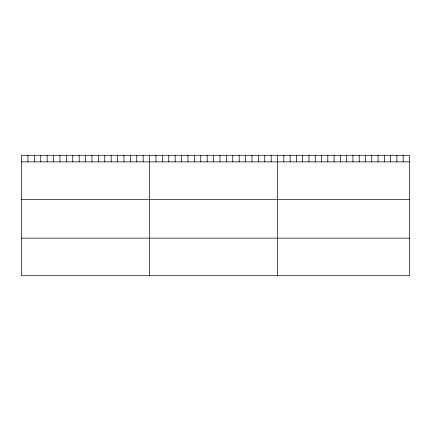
<?xml version="1.0" encoding="UTF-8"?>
<svg xmlns="http://www.w3.org/2000/svg" width="431" height="431" viewBox="0 0 431 431"><rect width="100%" height="100%" fill="white"/><g stroke="black" fill="none" stroke-linecap="round" stroke-linejoin="round"><path stroke-width="0.65" d="M409.45 161.873L409.45 275.716L21.55 275.716L21.55 155.284L409.45 155.284L409.45 161.873L21.55 161.873M21.55 199.44L409.45 199.44M21.55 238.149L409.45 238.149M403.168 155.284L403.168 161.873M396.892 155.284L396.892 161.873M390.61 155.284L390.61 161.873M384.328 155.284L384.328 161.873M378.046 155.284L378.046 161.873M371.77 155.284L371.77 161.873M365.488 155.284L365.488 161.873M359.206 155.284L359.206 161.873M352.93 155.284L352.93 161.873M346.648 155.284L346.648 161.873M340.366 155.284L340.366 161.873M334.084 155.284L334.084 161.873M327.808 155.284L327.808 161.873M321.526 155.284L321.526 161.873M315.244 155.284L315.244 161.873M308.968 155.284L308.968 161.873M302.686 155.284L302.686 161.873M296.404 155.284L296.404 161.873M290.122 155.284L290.122 161.873M283.846 155.284L283.846 161.873M277.564 155.284L277.564 275.716M271.164 155.284L271.164 161.873M264.763 155.284L264.763 161.873M258.363 155.284L258.363 161.873M251.963 155.284L251.963 161.873M245.562 155.284L245.562 161.873M239.162 155.284L239.162 161.873M232.762 155.284L232.762 161.873M226.361 155.284L226.361 161.873M219.961 155.284L219.961 161.873M213.56 155.284L213.56 161.873M207.16 155.284L207.16 161.873M200.76 155.284L200.76 161.873M194.359 155.284L194.359 161.873M187.959 155.284L187.959 161.873M181.559 155.284L181.559 161.873M175.158 155.284L175.158 161.873M168.758 155.284L168.758 161.873M162.358 155.284L162.358 161.873M155.957 155.284L155.957 161.873M149.557 155.284L149.557 275.716M143.157 155.284L143.157 161.873M136.756 155.284L136.756 161.873M130.356 155.284L130.356 161.873M123.956 155.284L123.956 161.873M117.555 155.284L117.555 161.873M111.155 155.284L111.155 161.873M104.755 155.284L104.755 161.873M98.354 155.284L98.354 161.873M91.954 155.284L91.954 161.873M85.553 155.284L85.553 161.873M79.153 155.284L79.153 161.873M72.753 155.284L72.753 161.873M66.352 155.284L66.352 161.873M59.952 155.284L59.952 161.873M53.552 155.284L53.552 161.873M47.151 155.284L47.151 161.873M40.751 155.284L40.751 161.873M34.351 155.284L34.351 161.873M27.95 155.284L27.95 161.873"/></g></svg>
